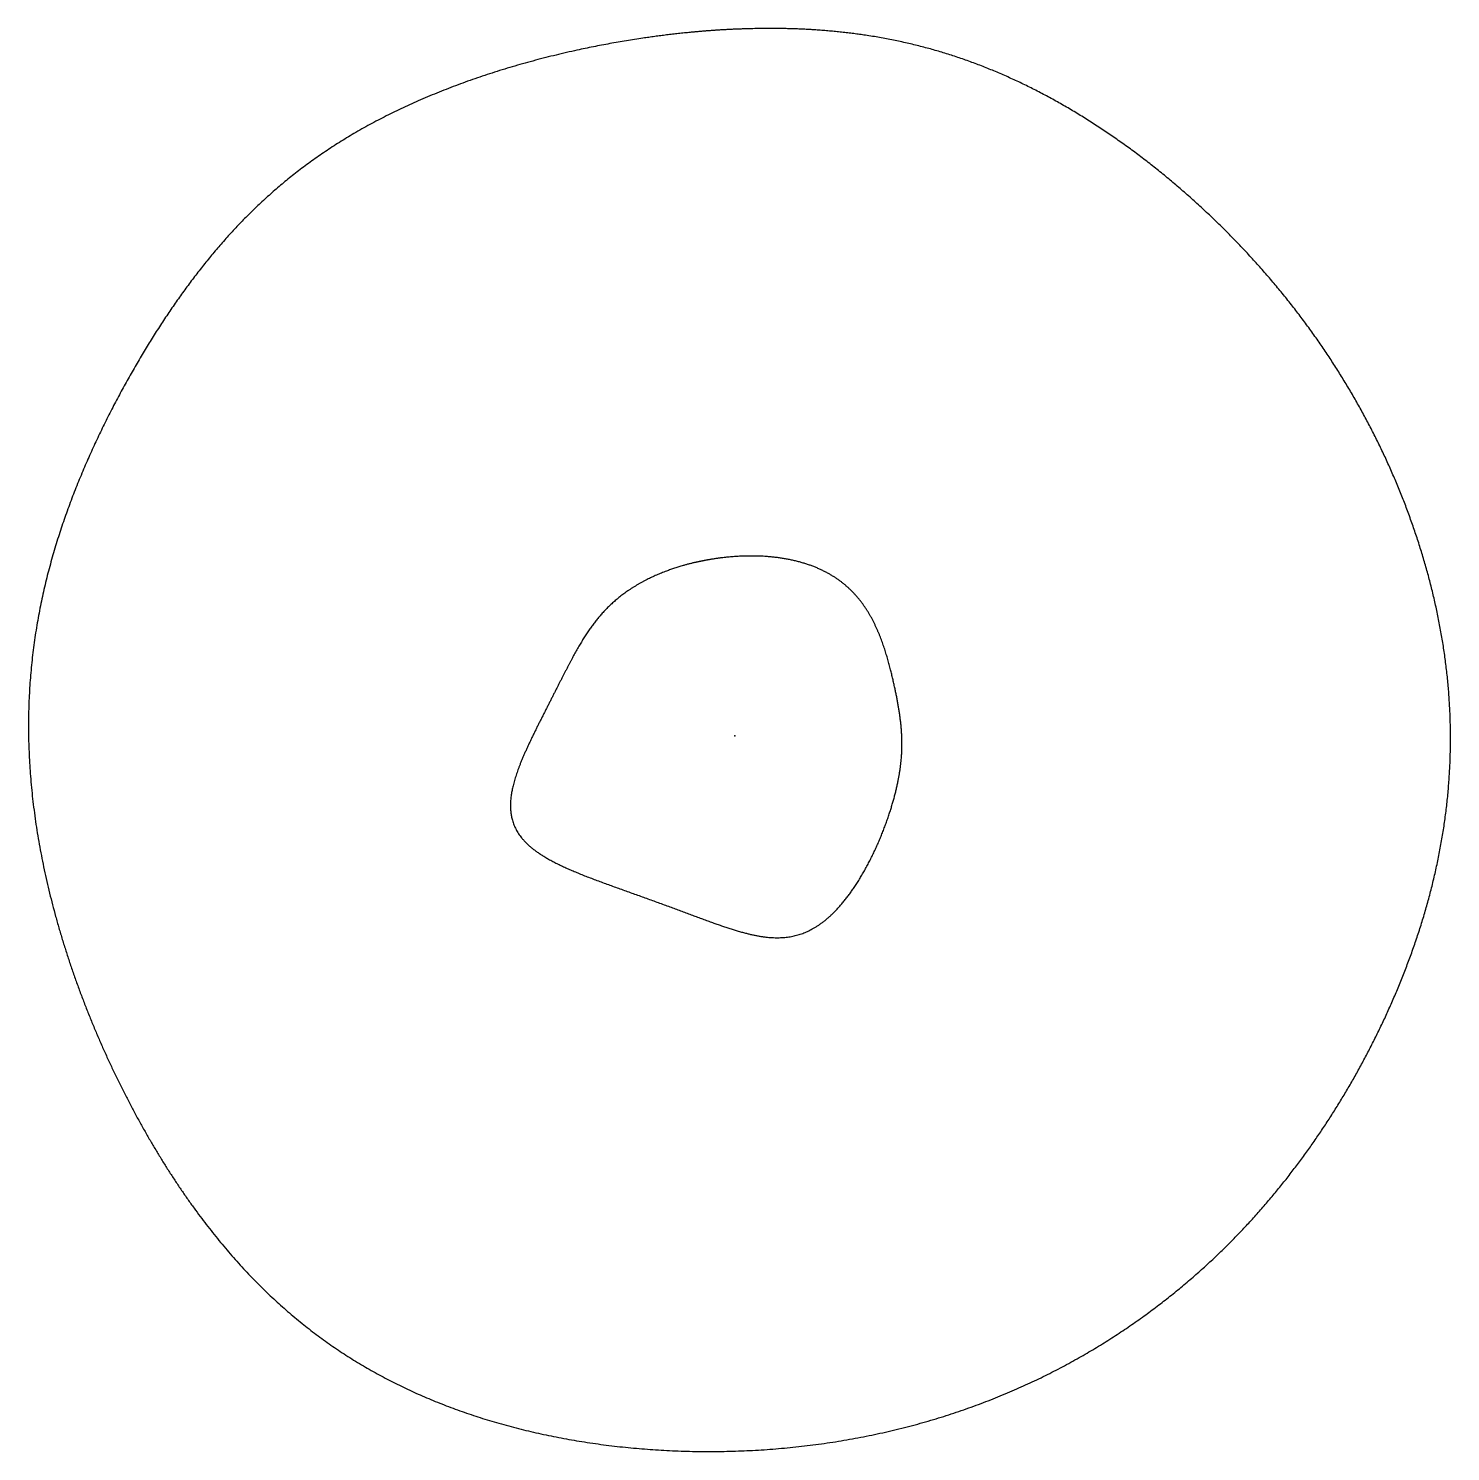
# Model space of a CAD drawing. Header units: millimetres. Extents: x -50 to 51, y -51 to 50.
import ezdxf

# ---------------------------------------------------------------- set-up
doc = ezdxf.new("R2010")
doc.units = ezdxf.units.MM
doc.header["$MEASUREMENT"] = 0
for name, color, linetype in [('合体 v2_Sketch2', 7, 'Continuous'), ('合体 v2_Sketch3', 7, 'Continuous'), ('合体 v2_Sketch4', 7, 'Continuous'), ('合体 v2_Sketch5', 7, 'Continuous'), ('合体 v2_Sketch6', 7, 'Continuous'), ('合体 v2_Sketch7', 7, 'Continuous'), ('合体 v2_Sketch8', 7, 'Continuous')]:
    doc.layers.add(name, color=color, linetype=linetype)

msp = doc.modelspace()

# ---------------------------------------------------------------- linework, layer by layer
at = {"layer": '合体 v2_Sketch2'}
msp.add_open_spline([(0, 50), (1, 50.04), (2.98, 50.09), (5.86, 50.02), (9.51, 49.66), (13.8, 48.74), (17.87, 47.36), (21.79, 45.54), (25.59, 43.29), (29.26, 40.68), (32.75, 37.74), (36, 34.55), (38.98, 31.15), (41.65, 27.56), (44, 23.8), (46.03, 19.89), (47.73, 15.82), (49.1, 11.6), (50.09, 7.26), (50.65, 2.83), (50.73, -1.67), (50.33, -6.17), (49.44, -10.62), (48.12, -14.98), (46.44, -19.17), (44.47, -23.16), (42.26, -26.92), (39.82, -30.43), (37.14, -33.73), (34.17, -36.82), (30.86, -39.71), (27.17, -42.39), (23.08, -44.82), (18.56, -46.92), (13.64, -48.62), (8.36, -49.86), (2.81, -50.58), (-2.88, -50.75), (-8.55, -50.38), (-14.06, -49.45), (-19.26, -47.98), (-24.04, -45.98), (-28.38, -43.45), (-32.27, -40.38), (-35.78, -36.79), (-38.95, -32.68), (-41.82, -28.09), (-44.4, -23.08), (-46.61, -17.74), (-48.37, -12.19), (-49.57, -6.57), (-50.13, -0.99), (-50, 4.44), (-49.21, 9.64), (-47.85, 14.58), (-46.04, 19.24), (-43.93, 23.61), (-41.6, 27.71), (-39.08, 31.52), (-36.31, 35.04), (-33.18, 38.25), (-29.57, 41.13), (-25.43, 43.64), (-20.76, 45.76), (-15.69, 47.48), (-10.4, 48.79), (-6.15, 49.49), (-3.03, 49.82), (-1, 49.96), (0, 50)], degree=5, dxfattribs=at)
msp.add_point((0, 0), dxfattribs=at)
at = {"layer": '合体 v2_Sketch3'}
msp.add_point((0, 0), dxfattribs=at)
at = {"layer": '合体 v2_Sketch4'}
msp.add_point((0, 0), dxfattribs=at)
at = {"layer": '合体 v2_Sketch5'}
msp.add_point((0, 0), dxfattribs=at)
at = {"layer": '合体 v2_Sketch6'}
msp.add_point((0, 0), dxfattribs=at)
at = {"layer": '合体 v2_Sketch7'}
msp.add_open_spline([(-2.36, 12.37), (-1.94, 12.46), (-1.1, 12.6), (0.19, 12.75), (1.95, 12.79), (4.07, 12.53), (6, 11.92), (7.64, 10.96), (8.92, 9.67), (9.86, 8.14), (10.52, 6.5), (10.99, 4.85), (11.35, 3.3), (11.63, 1.85), (11.82, 0.43), (11.86, -1.07), (11.68, -2.78), (11.22, -4.73), (10.49, -6.87), (9.5, -9.05), (8.3, -11.06), (6.94, -12.71), (5.45, -13.83), (3.86, -14.35), (2.12, -14.32), (0.22, -13.86), (-1.89, -13.11), (-4.19, -12.23), (-6.65, -11.34), (-9.12, -10.47), (-11.44, -9.61), (-13.42, -8.68), (-14.91, -7.63), (-15.78, -6.38), (-16.02, -4.92), (-15.72, -3.27), (-15.04, -1.49), (-14.16, 0.33), (-13.25, 2.11), (-12.4, 3.8), (-11.6, 5.37), (-10.81, 6.81), (-9.94, 8.1), (-8.91, 9.26), (-7.66, 10.29), (-6.15, 11.17), (-4.74, 11.75), (-3.58, 12.1), (-2.77, 12.29), (-2.36, 12.37)], degree=5, dxfattribs=at)
msp.add_point((0, 0), dxfattribs=at)
at = {"layer": '合体 v2_Sketch8'}
msp.add_point((0, 0), dxfattribs=at)

doc.saveas('drawing.dxf')
